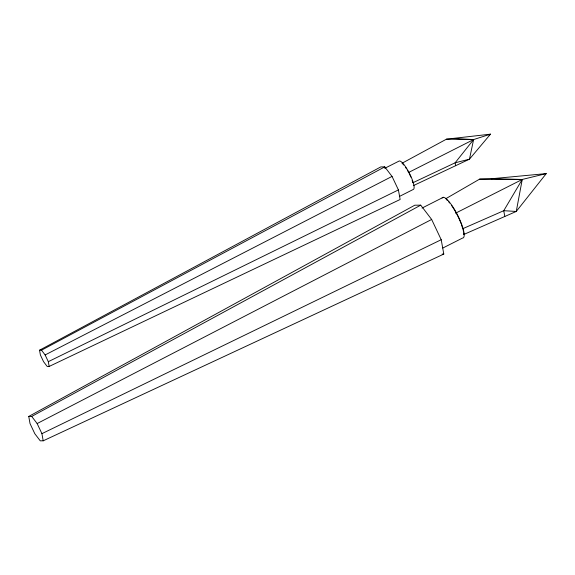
<?xml version="1.0" encoding="UTF-8"?>
<svg xmlns="http://www.w3.org/2000/svg" width="575" height="575" viewBox="0 0 575 575"><rect width="100%" height="100%" fill="white"/><g stroke="black" fill="none" stroke-linecap="round" stroke-linejoin="round"><path stroke-width="0.86" d="M445.683 198.763L479.615 179.134L491.28 178.76L546.25 173.607L516.264 211.449L463.982 234.392L463.572 233.853M28.75 416.437L414.819 205.196L420.72 205.16L431.652 219.456L441.212 239.717L443.792 254.071L43.204 440.817L40.257 440.838L34.802 433.701L30.037 423.595L28.75 416.437L31.697 416.415L420.72 205.16M402.248 163.127L446.452 139.172L490.482 134.162L469.459 159.174L413.332 185.653M39.538 350.204L380.823 166.901L384.754 166.879L392.042 176.41L398.418 189.923L400.135 199.489L49.163 366.44L47.2 366.455L43.571 361.704L40.394 354.976L39.538 350.204L41.501 350.197L384.754 166.879M31.697 416.415L37.145 423.552L431.652 219.456M41.501 350.197L45.13 354.947L392.042 176.41M384.754 168.31L398.913 161.151A15.877 3.745 63.2 0 1 406.238 167.756A15.877 3.745 63.2 0 1 413.533 183.597L414.058 186.307A15.877 3.745 63.2 0 1 413.511 189.319L399.352 196.485M408.343 172.593L473.606 139.567L490.482 134.162L488.923 134.96M422.057 208.057L443.296 197.311M455.565 213.196L522.244 179.458L546.25 173.607M442.851 248.026L462.523 238.072A22.684 5.355 63.2 0 0 457.542 214.993A22.684 5.355 63.2 0 0 442.082 198.016M49.163 366.44L48.307 361.675L398.418 189.923M43.204 440.817L41.917 433.658L441.212 239.717M412.814 182.771L455.12 162.804L469.459 159.174L473.606 139.567L453.618 138.46M462.566 228.124L462.947 228.613L503.75 210.702L516.264 211.449L522.244 179.458L491.28 178.76M442.11 254.085L443.792 254.071M479.615 179.134L522.244 179.458L503.75 210.702L504.793 216.48M446.452 139.172L473.606 139.567L455.12 162.804L455.637 165.693M448.73 201.861L449.628 203.011M45.13 354.947L48.307 361.675M37.145 423.552L41.917 433.658M461.402 224.43L462.336 227.384M462.947 228.613L463.393 231.092M463.687 232.738L463.982 234.392M402.083 163.264A14.512 3.421 63.2 0 1 403.758 165.011M405.598 167.447A14.512 3.421 63.2 0 1 406.547 168.877M407.488 170.423A14.512 3.421 63.2 0 1 408.94 173.046M409.623 174.397A14.512 3.421 63.2 0 1 410.873 177.122M412.146 180.399A14.512 3.421 63.2 0 1 412.836 182.634M446.301 199.496A21.591 5.096 63.2 0 1 447.472 200.531M451.433 205.304A21.591 5.096 63.2 0 1 461.107 223.639"/></g></svg>
